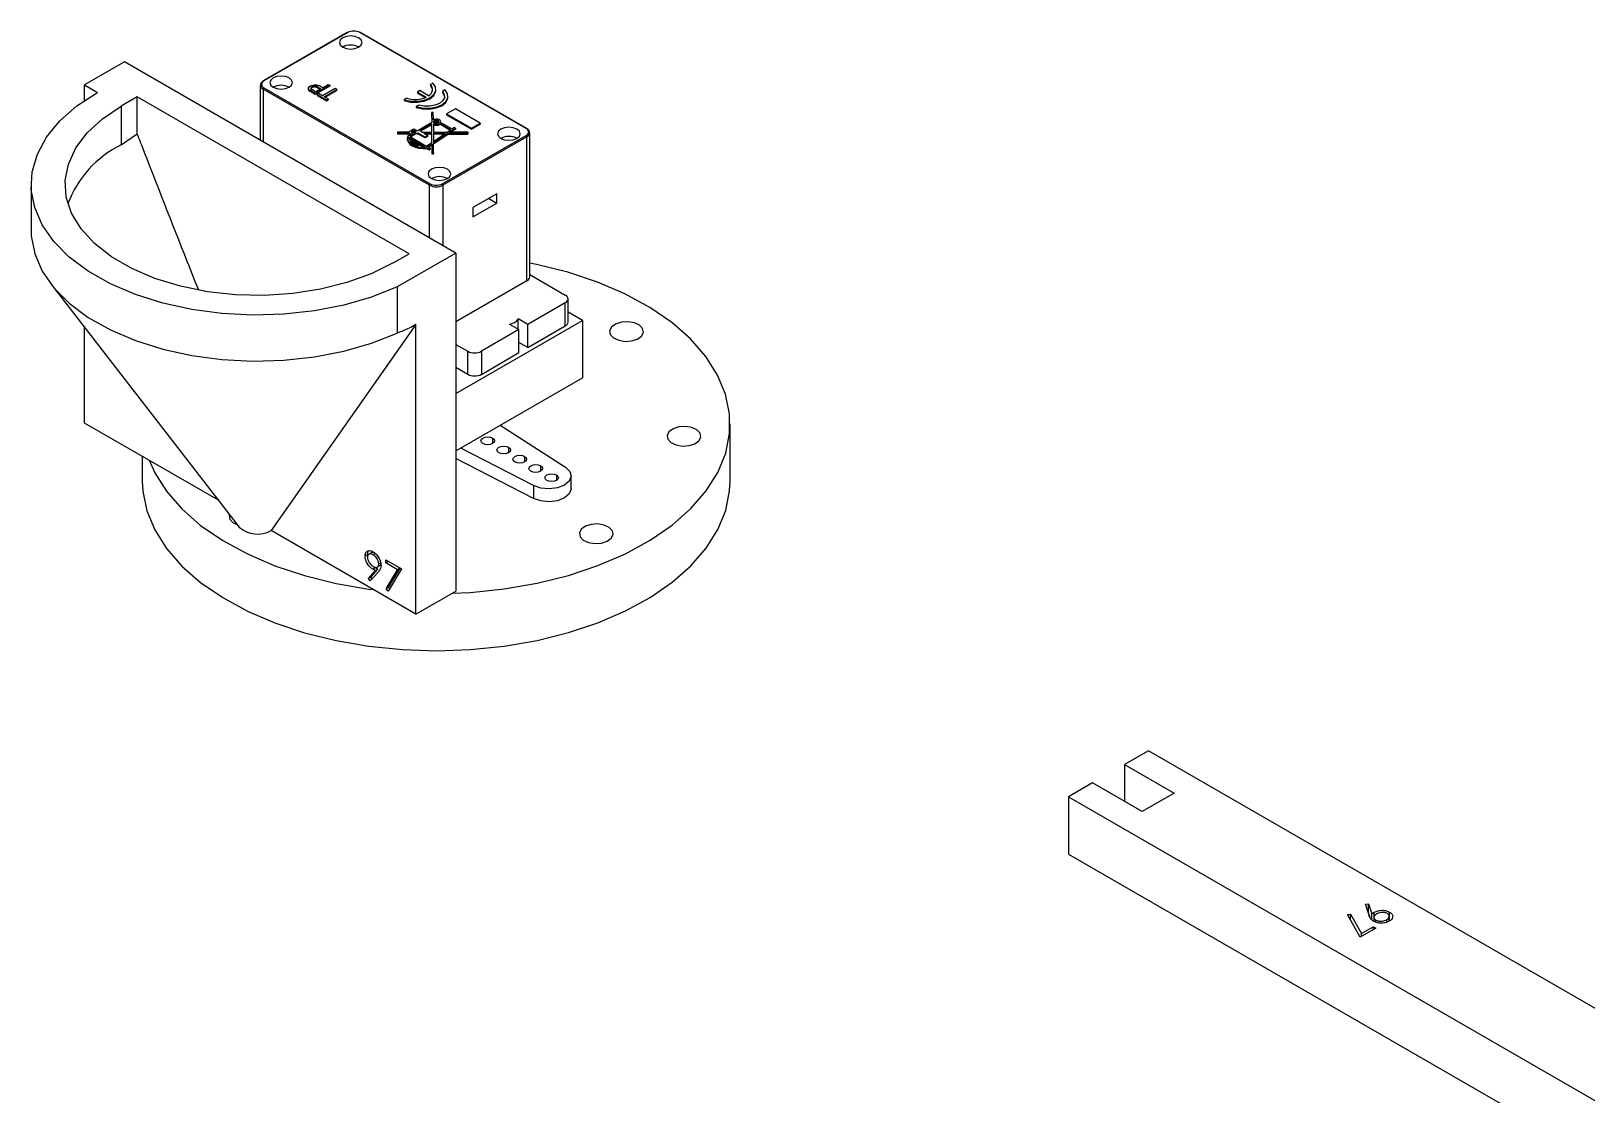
# Model space of a CAD drawing. Header units: millimetres. Extents: x 36 to 151, y 48 to 186.
# Drawn here: x 87.94 to 115.47, y 166.86 to 185.69 of the extents above; entities that cross this region are included whole.
import ezdxf

# ---------------------------------------------------------------- set-up
doc = ezdxf.new("R2010")
doc.units = ezdxf.units.MM

msp = doc.modelspace()

# ---------------------------------------------------------------- linework, layer by layer
at = {"color": 7, "linetype": 'Continuous', "lineweight": 25}
for p, q in [((93.539, 185.665), (92.054, 184.808)), ((93.549, 185.664), (92.064, 184.807)), ((96.703, 183.966), (93.761, 185.664)), ((96.713, 183.967), (93.771, 185.665)), ((89.597, 185.144), (88.889, 184.736)), ((95.46, 181.759), (89.597, 185.144)), ((88.889, 184.736), (89.116, 184.605)), ((88.889, 184.463), (88.889, 184.736)), ((92, 184.729), (92, 183.757)), ((93.227, 184.731), (92.973, 184.585)), ((93.098, 184.688), (93.045, 184.719)), ((93.098, 184.688), (93.201, 184.747)), ((93.201, 184.747), (93.227, 184.731)), ((93.227, 184.731), (93.227, 184.715)), ((95.055, 184.77), (95.011, 184.745)), ((95.011, 184.745), (95.011, 184.728)), ((89.823, 184.524), (89.54, 184.36)), ((94.631, 181.748), (89.823, 184.524)), ((89.823, 183.872), (89.823, 184.524)), ((94.992, 182.962), (92.05, 184.66)), ((92.05, 184.66), (92.05, 183.728)), ((92.064, 184.684), (95.006, 182.986)), ((92.853, 184.672), (92.853, 184.666)), ((92.859, 184.656), (92.859, 184.64)), ((92.973, 184.585), (92.894, 184.63)), ((92.894, 184.63), (92.894, 184.613)), ((92.973, 184.568), (92.894, 184.613)), ((92.916, 184.688), (92.916, 184.704)), ((92.976, 184.617), (92.921, 184.649)), ((93.227, 184.715), (92.973, 184.568)), ((92.973, 184.585), (92.973, 184.568)), ((93.069, 184.67), (92.976, 184.617)), ((93.032, 184.585), (93.003, 184.567)), ((93.003, 184.567), (93.168, 184.472)), ((93.003, 184.567), (93.003, 184.551)), ((93.003, 184.551), (93.168, 184.456)), ((93.013, 184.702), (93.069, 184.67)), ((93.013, 184.686), (93.013, 184.702)), ((93.013, 184.686), (93.055, 184.662)), ((93.102, 184.544), (93.032, 184.585)), ((93.327, 184.674), (93.102, 184.544)), ((93.128, 184.529), (93.353, 184.659)), ((93.198, 184.489), (93.128, 184.529)), ((93.142, 184.521), (93.353, 184.643)), ((93.168, 184.472), (93.198, 184.489)), ((93.168, 184.456), (93.198, 184.473)), ((93.168, 184.472), (93.168, 184.456)), ((93.198, 184.489), (93.198, 184.473)), ((93.353, 184.659), (93.327, 184.674)), ((93.353, 184.659), (93.353, 184.643)), ((94.59, 184.502), (94.546, 184.476)), ((94.546, 184.476), (94.546, 184.46)), ((94.823, 184.636), (94.779, 184.611)), ((94.779, 184.611), (94.933, 184.521)), ((94.779, 184.611), (94.779, 184.594)), ((94.779, 184.594), (94.917, 184.514)), ((94.977, 184.547), (94.823, 184.636)), ((95.108, 184.644), (95.108, 184.661)), ((95.268, 184.648), (95.224, 184.622)), ((95.224, 184.622), (95.224, 184.606)), ((95.32, 184.522), (95.32, 184.538)), ((89.54, 184.36), (89.54, 183.675)), ((94.802, 184.379), (94.758, 184.354)), ((94.758, 184.354), (94.758, 184.337)), ((95.031, 184.251), (95.032, 184.071)), ((95.061, 184.251), (95.031, 184.251)), ((95.031, 184.251), (95.031, 184.234)), ((95.031, 184.234), (95.032, 184.071)), ((95.062, 184.12), (95.061, 184.251)), ((95.451, 184.313), (95.296, 184.223)), ((95.296, 184.223), (95.734, 183.97)), ((95.296, 184.223), (95.296, 184.207)), ((95.296, 184.207), (95.734, 183.954)), ((95.89, 184.06), (95.451, 184.313)), ((94.429, 183.903), (94.428, 183.886)), ((94.627, 183.903), (94.429, 183.903)), ((94.716, 183.954), (94.627, 183.903)), ((94.716, 183.929), (94.669, 183.902)), ((94.669, 183.902), (94.74, 183.902)), ((94.716, 183.913), (94.698, 183.902)), ((94.773, 183.921), (94.716, 183.954)), ((94.751, 183.909), (94.716, 183.929)), ((94.716, 183.913), (94.716, 183.929)), ((94.735, 183.902), (94.716, 183.913)), ((94.74, 183.902), (94.751, 183.909)), ((95.032, 184.071), (94.773, 183.921)), ((95.032, 184.047), (94.822, 183.925)), ((94.822, 183.925), (94.863, 183.902)), ((95.032, 184.03), (94.836, 183.917)), ((94.863, 183.902), (95.034, 183.901)), ((95.034, 183.901), (95.032, 184.047)), ((95.032, 184.03), (95.032, 184.047)), ((95.033, 183.901), (95.032, 184.03)), ((95.062, 184.048), (95.064, 183.901)), ((95.064, 183.901), (95.304, 183.901)), ((95.092, 184.084), (95.092, 184.068)), ((95.132, 184.068), (95.132, 184.084)), ((95.368, 183.945), (95.175, 184.056)), ((95.175, 184.04), (95.175, 184.056)), ((95.355, 183.936), (95.175, 184.04)), ((95.388, 183.958), (95.189, 184.072)), ((95.192, 184.071), (95.192, 184.084)), ((95.304, 183.901), (95.368, 183.945)), ((95.343, 183.901), (95.409, 183.946)), ((95.669, 183.9), (95.343, 183.901)), ((95.367, 183.9), (95.409, 183.929)), ((95.43, 183.982), (95.388, 183.958)), ((95.409, 183.946), (95.451, 183.97)), ((95.409, 183.929), (95.451, 183.954)), ((95.409, 183.946), (95.409, 183.929)), ((95.451, 183.97), (95.43, 183.982)), ((95.451, 183.97), (95.451, 183.954)), ((95.669, 183.882), (95.669, 183.9)), ((95.669, 183.9), (95.669, 183.883)), ((95.734, 183.97), (95.89, 184.06)), ((95.734, 183.954), (95.89, 184.044)), ((95.734, 183.97), (95.734, 183.954)), ((95.89, 184.06), (95.89, 184.044)), ((96.767, 183.892), (96.767, 183.888)), ((89.54, 183.675), (89.823, 183.872)), ((94.428, 183.886), (94.637, 183.885)), ((94.428, 183.886), (94.428, 183.869)), ((94.428, 183.869), (94.637, 183.869)), ((94.6, 183.799), (94.6, 183.782)), ((94.674, 183.864), (94.603, 183.823)), ((94.915, 183.643), (94.63, 183.807)), ((94.63, 183.791), (94.63, 183.807)), ((94.887, 183.643), (94.63, 183.791)), ((94.634, 183.773), (94.855, 183.645)), ((94.637, 183.885), (94.674, 183.864)), ((94.637, 183.885), (94.637, 183.869)), ((94.637, 183.869), (94.659, 183.856)), ((94.752, 183.885), (94.645, 183.823)), ((94.645, 183.823), (94.94, 183.653)), ((94.795, 183.655), (94.651, 183.738)), ((94.752, 183.869), (94.659, 183.815)), ((94.71, 183.885), (94.679, 183.885)), ((94.679, 183.885), (94.695, 183.876)), ((94.695, 183.876), (94.71, 183.885)), ((94.752, 183.885), (94.793, 183.885)), ((94.752, 183.869), (94.752, 183.885)), ((94.793, 183.868), (94.752, 183.869)), ((94.914, 183.815), (94.793, 183.885)), ((94.793, 183.885), (94.793, 183.868)), ((94.914, 183.799), (94.793, 183.868)), ((95.034, 183.884), (94.893, 183.884)), ((94.893, 183.884), (94.964, 183.844)), ((94.964, 183.844), (94.914, 183.815)), ((94.964, 183.827), (94.914, 183.799)), ((94.914, 183.799), (94.914, 183.815)), ((95.034, 183.868), (94.921, 183.868)), ((94.94, 183.653), (95.035, 183.717)), ((94.942, 183.627), (94.985, 183.603)), ((94.942, 183.627), (94.942, 183.611)), ((94.962, 183.64), (95.035, 183.691)), ((95.006, 183.615), (94.962, 183.64)), ((94.964, 183.827), (94.964, 183.844)), ((94.975, 183.633), (95.035, 183.674)), ((95.035, 183.717), (95.034, 183.884)), ((95.034, 183.868), (95.034, 183.884)), ((95.035, 183.717), (95.034, 183.868)), ((95.035, 183.691), (95.037, 183.535)), ((95.035, 183.691), (95.035, 183.674)), ((95.035, 183.674), (95.037, 183.518)), ((95.278, 183.883), (95.064, 183.884)), ((95.064, 183.884), (95.065, 183.738)), ((95.255, 183.867), (95.064, 183.868)), ((95.065, 183.711), (95.318, 183.883)), ((95.065, 183.738), (95.278, 183.883)), ((95.065, 183.695), (95.318, 183.867)), ((95.067, 183.535), (95.065, 183.711)), ((95.218, 182.986), (96.703, 183.844)), ((96.717, 183.819), (95.232, 182.962)), ((95.318, 183.883), (95.669, 183.882)), ((95.318, 183.883), (95.318, 183.867)), ((95.318, 183.867), (95.669, 183.866)), ((95.669, 183.866), (95.669, 183.883)), ((95.669, 183.882), (95.669, 183.866)), ((96.717, 181.271), (96.717, 183.819)), ((96.767, 181.341), (96.767, 183.888)), ((94.942, 183.611), (94.985, 183.586)), ((94.985, 183.603), (95.006, 183.615)), ((94.985, 183.603), (94.985, 183.586)), ((94.985, 183.586), (95.006, 183.599)), ((95.006, 183.615), (95.006, 183.599)), ((95.037, 183.535), (95.067, 183.535)), ((95.037, 183.535), (95.037, 183.518)), ((95.037, 183.518), (95.067, 183.518)), ((95.067, 183.535), (95.067, 183.518)), ((87.944, 182.973), (87.944, 182.156)), ((94.992, 182.03), (94.992, 182.962)), ((95.232, 182.962), (95.232, 181.891)), ((96.187, 182.811), (95.763, 182.566)), ((96.187, 182.647), (96.187, 182.811)), ((95.763, 182.402), (96.187, 182.647)), ((95.763, 182.566), (95.763, 182.402)), ((96.045, 182.729), (96.187, 182.647)), ((94.348, 181.585), (94.631, 181.748)), ((95.46, 181.759), (94.424, 181.161)), ((95.46, 181.759), (95.46, 175.775)), ((88.293, 181.214), (91.626, 176.909)), ((94.424, 181.161), (94.424, 180.344)), ((96.717, 181.271), (95.46, 180.546)), ((96.767, 181.382), (97.396, 181.018)), ((97.396, 180.88), (96.731, 180.496)), ((97.396, 180.471), (97.396, 180.88)), ((97.446, 180.541), (97.446, 180.949)), ((96.731, 180.496), (96.562, 180.594)), ((96.562, 180.414), (96.562, 180.594)), ((97.7, 180.565), (97.446, 180.712)), ((88.889, 178.752), (88.889, 180.443)), ((94.753, 180.496), (92.19, 176.849)), ((94.753, 175.367), (94.753, 180.496)), ((95.46, 179.272), (97.7, 180.565)), ((96.576, 180.406), (95.911, 180.022)), ((96.406, 180.504), (96.576, 180.406)), ((96.576, 179.998), (96.576, 180.406)), ((96.731, 180.088), (96.731, 180.496)), ((96.731, 180.088), (97.396, 180.471)), ((97.7, 180.565), (97.7, 179.553)), ((95.46, 180.144), (95.671, 180.022)), ((96.731, 180.088), (96.576, 180.177)), ((95.671, 179.614), (95.671, 180.022)), ((95.911, 180.022), (95.911, 179.614)), ((95.911, 179.614), (96.576, 179.998)), ((95.671, 179.614), (95.46, 179.735)), ((95.46, 178.26), (97.7, 179.553)), ((91.258, 177.385), (88.889, 178.752)), ((96.246, 178.713), (97.397, 177.972)), ((100.312, 177.724), (100.312, 178.736)), ((96.109, 178.487), (96.109, 178.389)), ((89.912, 178.162), (89.912, 177.724)), ((96.832, 177.417), (95.46, 178.127)), ((96.832, 177.646), (95.548, 178.31)), ((96.392, 178.324), (96.392, 178.226)), ((96.675, 178.161), (96.675, 178.063)), ((96.958, 177.997), (96.958, 177.899)), ((96.832, 177.646), (96.832, 177.417)), ((97.24, 177.834), (97.24, 177.736)), ((97.499, 177.589), (97.499, 177.818)), ((92.19, 176.849), (92.19, 176.847)), ((94.753, 175.367), (92.19, 176.847)), ((93.896, 176.421), (93.91, 176.483)), ((93.896, 176.421), (93.854, 176.397)), ((93.966, 176.457), (93.913, 176.426)), ((94.034, 176.188), (93.991, 176.164)), ((94.037, 176.445), (93.995, 176.421)), ((94.034, 176.188), (94.008, 176.209)), ((94.064, 176.199), (94.117, 176.23)), ((94.138, 176.284), (94.096, 176.26)), ((94.222, 176.329), (94.499, 176.17)), ((94.222, 176.276), (94.222, 176.329)), ((94.265, 176.301), (94.222, 176.276)), ((94.43, 176.156), (94.222, 176.276)), ((94.265, 176.301), (94.265, 176.305)), ((94.473, 176.181), (94.265, 176.301)), ((93.914, 176.002), (94.039, 176.14)), ((93.956, 176.026), (93.914, 176.002)), ((93.946, 175.957), (93.914, 176.002)), ((94.084, 176.111), (93.946, 175.957)), ((93.956, 176.026), (94.081, 176.165)), ((93.979, 175.994), (93.956, 176.026)), ((94.081, 176.165), (94.039, 176.14)), ((94.228, 175.817), (94.43, 176.156)), ((94.499, 176.17), (94.263, 175.774)), ((94.27, 175.841), (94.473, 176.181)), ((94.473, 176.181), (94.43, 176.156)), ((94.27, 175.841), (94.228, 175.817)), ((94.263, 175.774), (94.228, 175.817)), ((94.289, 175.818), (94.27, 175.841)), ((94.753, 175.367), (95.46, 175.775)), ((107.716, 172.952), (107.292, 172.707)), ((134.048, 157.751), (107.716, 172.952)), ((107.292, 172.707), (108.169, 172.201)), ((107.292, 172.707), (107.292, 172.054)), ((106.727, 172.381), (106.302, 172.136)), ((107.603, 171.874), (106.727, 172.381)), ((106.302, 172.136), (106.302, 171.123)), ((106.302, 172.136), (132.634, 156.935)), ((108.169, 172.201), (107.603, 171.874)), ((106.302, 171.123), (132.634, 155.922)), ((111.554, 170.235), (111.609, 170.241)), ((111.618, 170.038), (111.554, 170.235)), ((111.609, 170.241), (111.666, 170.063)), ((111.609, 170.077), (111.609, 170.241)), ((111.238, 170.052), (111.292, 170.061)), ((111.462, 169.65), (111.238, 170.052)), ((111.292, 170.061), (111.484, 169.716)), ((111.292, 169.955), (111.292, 170.061)), ((111.606, 170.077), (111.609, 170.077)), ((111.609, 170.077), (111.633, 170.003)), ((111.666, 169.958), (111.666, 170.063)), ((111.705, 170.005), (111.705, 169.93)), ((111.71, 170.018), (111.71, 170.092)), ((111.741, 169.915), (111.741, 169.954)), ((111.931, 169.917), (111.931, 169.961)), ((111.977, 169.934), (111.977, 170.023)), ((111.981, 169.932), (111.981, 170.095)), ((111.738, 169.809), (111.462, 169.65)), ((111.484, 169.716), (111.692, 169.836)), ((111.484, 169.663), (111.484, 169.716)), ((111.692, 169.836), (111.738, 169.809)), ((111.692, 169.783), (111.692, 169.836))]:
    msp.add_line(p, q, dxfattribs=at)
at = {"color": 7, "linetype": 'Continuous', "lineweight": 25, "flags": 128}
for points in [[(93.74, 185.57), (93.675, 185.595), (93.599, 185.604), (93.522, 185.595), (93.457, 185.57), (93.414, 185.533), (93.399, 185.489), (93.414, 185.444), (93.457, 185.407), (93.522, 185.382), (93.599, 185.373), (93.675, 185.382), (93.74, 185.407), (93.784, 185.444), (93.799, 185.489), (93.784, 185.533), (93.74, 185.57)], [(92.51, 184.86), (92.445, 184.885), (92.368, 184.894), (92.292, 184.885), (92.227, 184.86), (92.184, 184.823), (92.168, 184.778), (92.184, 184.734), (92.227, 184.697), (92.292, 184.672), (92.368, 184.663), (92.445, 184.672), (92.51, 184.697), (92.553, 184.734), (92.568, 184.778), (92.553, 184.823), (92.51, 184.86)], [(94.546, 184.476), (94.66, 184.451), (94.782, 184.448), (94.899, 184.468), (94.999, 184.509), (95.07, 184.566), (95.105, 184.634), (95.1, 184.704), (95.055, 184.77)], [(94.424, 181.161), (93.97, 180.982), (93.478, 180.84), (92.957, 180.739), (92.418, 180.68), (91.869, 180.664), (91.321, 180.692), (90.786, 180.762), (90.272, 180.875), (89.79, 181.027), (89.348, 181.216), (88.955, 181.438), (88.619, 181.689), (88.346, 181.964), (88.14, 182.258), (88.007, 182.566), (87.947, 182.881), (87.963, 183.198), (88.055, 183.511), (88.219, 183.814), (88.454, 184.101), (88.755, 184.366), (89.116, 184.605)], [(94.546, 184.46), (94.66, 184.434), (94.782, 184.431), (94.899, 184.452), (94.999, 184.493), (95.07, 184.55), (95.105, 184.618), (95.108, 184.644)], [(94.758, 184.354), (94.872, 184.328), (94.994, 184.325), (95.112, 184.345), (95.211, 184.386), (95.282, 184.444), (95.317, 184.512), (95.312, 184.582), (95.268, 184.648)], [(94.758, 184.337), (94.872, 184.312), (94.994, 184.309), (95.112, 184.329), (95.211, 184.37), (95.282, 184.428), (95.317, 184.495), (95.32, 184.522)], [(95.224, 184.622), (95.255, 184.568), (95.256, 184.511), (95.226, 184.457), (95.169, 184.411), (95.089, 184.378), (94.995, 184.36), (94.896, 184.361), (94.802, 184.379)], [(95.224, 184.606), (95.255, 184.552), (95.259, 184.53)], [(94.348, 181.585), (93.963, 181.393), (93.533, 181.237), (93.067, 181.12), (92.576, 181.044), (92.071, 181.011), (91.563, 181.022), (91.064, 181.077), (90.585, 181.174), (90.135, 181.311), (89.726, 181.485), (89.367, 181.692), (89.065, 181.928), (88.828, 182.188), (88.66, 182.465), (88.566, 182.753), (88.547, 183.046), (88.603, 183.337), (88.735, 183.621), (88.938, 183.89), (89.209, 184.138), (89.54, 184.36)], [(95.189, 184.072), (95.192, 184.087), (95.187, 184.101), (95.174, 184.113), (95.156, 184.123), (95.133, 184.129), (95.108, 184.131), (95.083, 184.128), (95.062, 184.12)], [(95.077, 184.064), (95.093, 184.058), (95.112, 184.056), (95.131, 184.058), (95.147, 184.064), (95.158, 184.073), (95.162, 184.084), (95.158, 184.095), (95.147, 184.105), (95.131, 184.111), (95.112, 184.113), (95.093, 184.111), (95.077, 184.105), (95.066, 184.095), (95.062, 184.084), (95.066, 184.073), (95.077, 184.064)], [(95.16, 184.076), (95.158, 184.079), (95.147, 184.088), (95.131, 184.095), (95.112, 184.097), (95.093, 184.095), (95.077, 184.088), (95.066, 184.079), (95.064, 184.076)], [(95.098, 184.076), (95.094, 184.08), (95.092, 184.084), (95.094, 184.089), (95.098, 184.093), (95.104, 184.095), (95.112, 184.096), (95.12, 184.095), (95.126, 184.093), (95.13, 184.089), (95.132, 184.084), (95.13, 184.08), (95.126, 184.076), (95.12, 184.074), (95.112, 184.073), (95.104, 184.074), (95.098, 184.076)], [(95.098, 184.06), (95.094, 184.064), (95.092, 184.068)], [(95.132, 184.068), (95.13, 184.064), (95.126, 184.06), (95.12, 184.057), (95.112, 184.057), (95.104, 184.057), (95.098, 184.06)], [(96.54, 183.954), (96.475, 183.979), (96.399, 183.988), (96.322, 183.979), (96.258, 183.954), (96.214, 183.916), (96.199, 183.872), (96.214, 183.828), (96.258, 183.79), (96.322, 183.765), (96.399, 183.757), (96.475, 183.765), (96.54, 183.79), (96.584, 183.828), (96.599, 183.872), (96.584, 183.916), (96.54, 183.954)], [(94.6, 183.782), (94.601, 183.767), (94.615, 183.728), (94.645, 183.691), (94.688, 183.66), (94.742, 183.635), (94.805, 183.618), (94.873, 183.61), (94.942, 183.611)], [(94.603, 183.823), (94.601, 183.783), (94.615, 183.744), (94.645, 183.708), (94.688, 183.676), (94.742, 183.651), (94.805, 183.634), (94.873, 183.626), (94.942, 183.627)], [(95.31, 183.244), (95.245, 183.269), (95.169, 183.277), (95.092, 183.269), (95.027, 183.244), (94.984, 183.206), (94.969, 183.162), (94.984, 183.118), (95.027, 183.08), (95.092, 183.055), (95.169, 183.046), (95.245, 183.055), (95.31, 183.08), (95.353, 183.118), (95.369, 183.162), (95.353, 183.206), (95.31, 183.244)], [(87.944, 182.156), (87.947, 182.065), (88.007, 181.749), (88.14, 181.442), (88.346, 181.147), (88.619, 180.872), (88.955, 180.621), (89.348, 180.399), (89.79, 180.211), (90.272, 180.058), (90.786, 179.946), (91.321, 179.875), (91.869, 179.847), (92.418, 179.863), (92.957, 179.922), (93.478, 180.023), (93.97, 180.165), (94.424, 180.344)], [(95.397, 175.739), (95.721, 175.755), (96.317, 175.816), (96.896, 175.916), (97.451, 176.055), (97.974, 176.23), (98.459, 176.439), (98.898, 176.679), (99.287, 176.946), (99.618, 177.238), (99.889, 177.55), (100.095, 177.878), (100.234, 178.218), (100.304, 178.565), (100.303, 178.914), (100.232, 179.261), (100.092, 179.6), (99.884, 179.928), (99.612, 180.24), (99.28, 180.531), (98.89, 180.799), (98.45, 181.038), (97.965, 181.246), (97.441, 181.42), (96.885, 181.558), (96.767, 181.582)], [(98.286, 180.504), (98.213, 180.451), (98.181, 180.386), (98.193, 180.319), (98.25, 180.26), (98.341, 180.217), (98.454, 180.198), (98.57, 180.206), (98.673, 180.238), (98.746, 180.291), (98.778, 180.356), (98.765, 180.423), (98.709, 180.482), (98.618, 180.525), (98.505, 180.544), (98.389, 180.536), (98.286, 180.504)], [(99.303, 178.65), (99.229, 178.597), (99.197, 178.532), (99.21, 178.465), (99.266, 178.406), (99.357, 178.364), (99.47, 178.345), (99.586, 178.352), (99.689, 178.385), (99.762, 178.438), (99.795, 178.503), (99.782, 178.57), (99.725, 178.629), (99.634, 178.671), (99.521, 178.69), (99.405, 178.683), (99.303, 178.65)], [(96.109, 178.487), (96.135, 178.465), (96.144, 178.438), (96.135, 178.412), (96.109, 178.389), (96.07, 178.374), (96.024, 178.369), (95.978, 178.374), (95.939, 178.389), (95.913, 178.412), (95.904, 178.438), (95.913, 178.465), (95.939, 178.487), (95.978, 178.502), (96.024, 178.507), (96.07, 178.502), (96.109, 178.487)], [(96.392, 178.324), (96.418, 178.301), (96.427, 178.275), (96.418, 178.248), (96.392, 178.226), (96.353, 178.211), (96.307, 178.206), (96.261, 178.211), (96.222, 178.226), (96.196, 178.248), (96.187, 178.275), (96.196, 178.301), (96.222, 178.324), (96.261, 178.339), (96.307, 178.344), (96.353, 178.339), (96.392, 178.324)], [(96.675, 178.161), (96.701, 178.138), (96.71, 178.112), (96.701, 178.085), (96.675, 178.063), (96.636, 178.048), (96.59, 178.042), (96.544, 178.048), (96.505, 178.063), (96.479, 178.085), (96.47, 178.112), (96.479, 178.138), (96.505, 178.161), (96.544, 178.176), (96.59, 178.181), (96.636, 178.176), (96.675, 178.161)], [(90.033, 178.092), (90.132, 177.872), (90.34, 177.544), (90.612, 177.232), (90.944, 176.941), (91.334, 176.674), (91.774, 176.434), (92.259, 176.226), (92.783, 176.052), (93.339, 175.914), (93.918, 175.814), (93.996, 175.804)], [(96.958, 177.997), (96.984, 177.975), (96.993, 177.948), (96.984, 177.922), (96.958, 177.899), (96.919, 177.884), (96.873, 177.879), (96.827, 177.884), (96.788, 177.899), (96.762, 177.922), (96.753, 177.948), (96.762, 177.975), (96.788, 177.997), (96.827, 178.012), (96.873, 178.018), (96.919, 178.012), (96.958, 177.997)], [(97.397, 177.972), (97.474, 177.897), (97.499, 177.811), (97.466, 177.726), (97.382, 177.654), (97.257, 177.606), (97.11, 177.587), (96.961, 177.601), (96.832, 177.646)], [(97.24, 177.834), (97.266, 177.812), (97.276, 177.785), (97.266, 177.759), (97.24, 177.736), (97.201, 177.721), (97.156, 177.716), (97.11, 177.721), (97.071, 177.736), (97.045, 177.759), (97.036, 177.785), (97.045, 177.812), (97.071, 177.834), (97.11, 177.849), (97.156, 177.854), (97.201, 177.849), (97.24, 177.834)], [(89.912, 177.724), (89.921, 177.546), (89.992, 177.199), (90.132, 176.859), (90.34, 176.531), (90.612, 176.22), (90.944, 175.928), (91.334, 175.661), (91.774, 175.422), (92.259, 175.214), (92.783, 175.039), (93.339, 174.902), (93.918, 174.802), (94.514, 174.742), (95.118, 174.722), (95.721, 174.742), (96.317, 174.803), (96.896, 174.904), (97.451, 175.043), (97.974, 175.217), (98.459, 175.426), (98.898, 175.666), (99.287, 175.934), (99.618, 176.226), (99.889, 176.538), (100.095, 176.866), (100.234, 177.206), (100.304, 177.552), (100.312, 177.724)], [(97.499, 177.589), (97.499, 177.583), (97.466, 177.498), (97.382, 177.426), (97.257, 177.377), (97.11, 177.358), (96.961, 177.372), (96.832, 177.417)], [(91.451, 177.136), (91.446, 177.116), (91.459, 177.049), (91.515, 176.99), (91.594, 176.952)], [(97.751, 176.925), (97.678, 176.872), (97.645, 176.807), (97.658, 176.74), (97.714, 176.681), (97.806, 176.638), (97.918, 176.62), (98.035, 176.627), (98.137, 176.66), (98.21, 176.712), (98.243, 176.777), (98.23, 176.844), (98.174, 176.904), (98.082, 176.946), (97.97, 176.965), (97.854, 176.957), (97.751, 176.925)]]:
    msp.add_lwpolyline(points, dxfattribs=at)
at = {"color": 7, "linetype": 'Continuous', "lineweight": 25}
for centre, radius, start, end in [((93.543, 185.656), 0.0101, 54.3818, 114.314), ((93.655, 185.459), 0.231, 62.6097, 117.3903), ((93.767, 185.656), 0.0101, 65.686, 125.6182), ((93.599, 185.134), 0.307, 62.61, 117.3846), ((92.086, 184.738), 0.0855, 185.6948, 245.6253), ((92.088, 184.746), 0.0655, 110.7834, 249.2166), ((92.059, 184.799), 0.0101, 54.3838, 114.291), ((92.368, 184.424), 0.307, 62.61, 117.3846), ((94.921, 184.658), 0.125, 296.9057, 43.5904), ((94.923, 184.64), 0.125, 5.6296, 44.9765), ((92.081, 184.659), 0.0307, 122.6055, 177.3945), ((94.735, 184.98), 0.5, 253.1786, 293.3777), ((95.111, 184.159), 0.121, 246.126, 301.8522), ((95.111, 184.143), 0.121, 246.126, 301.8522), ((96.709, 183.958), 0.0101, 65.7089, 125.6162), ((96.68, 183.905), 0.0655, 290.7834, 69.2166), ((90.346, 181.999), 1.86, 115.6779, 160.1725), ((94.721, 183.799), 0.0915, 174.5642, 196.4637), ((94.841, 183.901), 0.25, 220.5469, 259.4585), ((94.9, 184.108), 0.465, 264.4632, 271.8515), ((96.399, 183.518), 0.307, 62.61, 117.3846), ((96.686, 183.818), 0.0307, 2.6055, 57.3945), ((96.682, 183.897), 0.0855, 294.3747, 354.3052), ((95.169, 182.807), 0.307, 62.61, 117.3846), ((95.022, 182.96), 0.0307, 122.6055, 177.3945), ((95.112, 183.194), 0.261, 242.6097, 297.3903), ((95.112, 183.191), 0.231, 242.6097, 297.3903), ((95.201, 182.96), 0.0307, 2.6055, 57.3945), ((96.682, 181.349), 0.0855, 294.3747, 354.3052), ((97.37, 180.949), 0.0742, 290.7834, 69.2166), ((96.394, 180.704), 0.201, 273.4335, 326.5611), ((97.361, 180.549), 0.0855, 294.3747, 354.3052), ((95.791, 180.254), 0.261, 242.6097, 297.3903), ((95.791, 179.846), 0.261, 242.6097, 297.3903), ((91.95, 177.27), 0.484, 228.1069, 299.7324)]:
    msp.add_arc(centre, radius, start, end, dxfattribs=at)
for points, knots in [([(92.054, 184.808), (92.043, 184.8), (92.018, 184.783), (92, 184.752), (92.002, 184.732), (92.003, 184.725)], [0, 0, 0, 0, 0.386174, 0.786782, 1, 1, 1, 1]), ([(92.859, 184.656), (92.855, 184.662), (92.849, 184.675), (92.858, 184.698), (92.877, 184.711), (92.888, 184.719)], [0, 0, 0, 0, 0.279584, 0.560032, 1, 1, 1, 1]), ([(92.888, 184.719), (92.901, 184.725), (92.926, 184.738), (92.975, 184.744), (93.016, 184.734), (93.035, 184.724), (93.045, 184.719)], [0, 0, 0, 0, 0.280511, 0.559034, 0.778919, 1, 1, 1, 1]), ([(93.013, 184.702), (93.006, 184.707), (92.99, 184.715), (92.96, 184.719), (92.934, 184.714), (92.922, 184.707), (92.916, 184.704)], [0, 0, 0, 0, 0.281137, 0.559084, 0.778948, 1, 1, 1, 1]), ([(92.859, 184.64), (92.855, 184.646), (92.849, 184.655), (92.853, 184.663), (92.854, 184.665)], [0, 0, 0, 0, 0.73321, 1, 1, 1, 1]), ([(92.894, 184.63), (92.887, 184.634), (92.873, 184.642), (92.863, 184.652), (92.859, 184.656)], [0, 0, 0, 0, 0.560429, 1, 1, 1, 1]), ([(92.894, 184.613), (92.887, 184.618), (92.873, 184.626), (92.863, 184.636), (92.859, 184.64)], [0, 0, 0, 0, 0.560429, 1, 1, 1, 1]), ([(92.916, 184.704), (92.909, 184.7), (92.896, 184.69), (92.889, 184.672), (92.904, 184.659), (92.916, 184.652), (92.921, 184.649)], [0, 0, 0, 0, 0.280434, 0.559014, 0.778475, 1, 1, 1, 1]), ([(92.916, 184.688), (92.909, 184.683), (92.896, 184.675), (92.895, 184.664), (92.894, 184.659)], [0, 0, 0, 0, 0.56551, 1, 1, 1, 1]), ([(93.013, 184.686), (93.006, 184.69), (92.99, 184.698), (92.96, 184.703), (92.934, 184.697), (92.922, 184.691), (92.916, 184.688)], [0, 0, 0, 0, 0.281137, 0.559084, 0.778948, 1, 1, 1, 1]), ([(96.764, 183.892), (96.765, 183.898), (96.765, 183.915), (96.748, 183.943), (96.724, 183.959), (96.713, 183.967)], [0, 0, 0, 0, 0.176003, 0.596103, 1, 1, 1, 1]), ([(90.905, 181.116), (90.839, 181.281), (90.499, 182.131), (90.143, 183.05), (89.849, 183.804), (89.823, 183.872)], [0, 0, 0, 0, 0.179235, 0.926404, 1, 1, 1, 1]), ([(94.753, 180.496), (94.713, 180.473), (94.602, 180.412), (94.493, 180.37), (94.424, 180.344)], [0, 0, 0, 0, 0.3684, 1, 1, 1, 1]), ([(93.854, 176.397), (93.856, 176.419), (93.861, 176.464), (93.901, 176.493), (93.948, 176.496), (93.981, 176.48), (93.997, 176.473)], [0, 0, 0, 0, 0.279538, 0.558851, 0.779452, 1, 1, 1, 1]), ([(94.037, 176.445), (94.023, 176.451), (93.996, 176.464), (93.969, 176.463), (93.961, 176.454), (93.961, 176.454)], [0, 0, 0, 0, 0.495883, 0.991458, 1, 1, 1, 1]), ([(93.997, 176.473), (94.017, 176.458), (94.058, 176.429), (94.104, 176.36), (94.131, 176.291), (94.134, 176.253), (94.136, 176.233)], [0, 0, 0, 0, 0.27973, 0.559163, 0.779612, 1, 1, 1, 1]), ([(93.991, 176.164), (93.971, 176.178), (93.931, 176.206), (93.886, 176.273), (93.858, 176.34), (93.855, 176.378), (93.854, 176.397)], [0, 0, 0, 0, 0.279814, 0.559489, 0.779635, 1, 1, 1, 1]), ([(93.995, 176.421), (93.981, 176.427), (93.953, 176.44), (93.92, 176.433), (93.898, 176.412), (93.895, 176.388), (93.894, 176.376)], [0, 0, 0, 0, 0.280092, 0.560011, 0.780131, 1, 1, 1, 1]), ([(93.894, 176.376), (93.896, 176.358), (93.901, 176.322), (93.932, 176.272), (93.965, 176.235), (93.988, 176.22), (93.999, 176.212)], [0, 0, 0, 0, 0.278472, 0.558424, 0.779098, 1, 1, 1, 1]), ([(94.096, 176.26), (94.094, 176.277), (94.089, 176.312), (94.06, 176.361), (94.028, 176.399), (94.006, 176.414), (93.995, 176.421)], [0, 0, 0, 0, 0.278722, 0.558569, 0.779171, 1, 1, 1, 1]), ([(93.999, 176.212), (94.013, 176.206), (94.04, 176.192), (94.073, 176.2), (94.092, 176.224), (94.095, 176.248), (94.096, 176.26)], [0, 0, 0, 0, 0.2803193, 0.5595299, 0.7797528, 1, 1, 1, 1]), ([(94.081, 176.165), (94.072, 176.169), (94.057, 176.175), (94.041, 176.184), (94.034, 176.188)], [0, 0, 0, 0, 0.559944, 1, 1, 1, 1]), ([(94.136, 176.233), (94.134, 176.215), (94.132, 176.186), (94.117, 176.154), (94.102, 176.131), (94.09, 176.118), (94.084, 176.111)], [0, 0, 0, 0, 0.339295, 0.559425, 0.779695, 1, 1, 1, 1]), ([(94.111, 176.228), (94.113, 176.228), (94.123, 176.23), (94.131, 176.241), (94.133, 176.253), (94.133, 176.254)], [0, 0, 0, 0, 0.117309, 0.914733, 1, 1, 1, 1]), ([(94.039, 176.14), (94.03, 176.144), (94.014, 176.151), (93.998, 176.16), (93.991, 176.164)], [0, 0, 0, 0, 0.559944, 1, 1, 1, 1]), ([(111.71, 170.092), (111.732, 170.103), (111.777, 170.123), (111.857, 170.129), (111.93, 170.12), (111.964, 170.103), (111.981, 170.095)], [0, 0, 0, 0, 0.279814, 0.559489, 0.779635, 1, 1, 1, 1]), ([(111.698, 169.932), (111.684, 169.943), (111.66, 169.96), (111.64, 169.988), (111.627, 170.013), (111.621, 170.03), (111.618, 170.038)], [0, 0, 0, 0, 0.339295, 0.559425, 0.779695, 1, 1, 1, 1]), ([(111.666, 170.063), (111.674, 170.069), (111.688, 170.079), (111.703, 170.088), (111.71, 170.092)], [0, 0, 0, 0, 0.559944, 1, 1, 1, 1]), ([(111.975, 169.933), (111.953, 169.923), (111.907, 169.902), (111.824, 169.896), (111.751, 169.907), (111.716, 169.924), (111.698, 169.932)], [0, 0, 0, 0, 0.27973, 0.559163, 0.779612, 1, 1, 1, 1]), ([(111.749, 170.061), (111.736, 170.053), (111.711, 170.036), (111.701, 170.004), (111.712, 169.975), (111.731, 169.961), (111.741, 169.954)], [0, 0, 0, 0, 0.280319, 0.55953, 0.779753, 1, 1, 1, 1]), ([(111.741, 169.954), (111.757, 169.947), (111.79, 169.933), (111.847, 169.934), (111.896, 169.943), (111.92, 169.955), (111.931, 169.961)], [0, 0, 0, 0, 0.278722, 0.558569, 0.779171, 1, 1, 1, 1]), ([(111.943, 170.07), (111.926, 170.077), (111.893, 170.091), (111.834, 170.09), (111.785, 170.08), (111.761, 170.067), (111.749, 170.061)], [0, 0, 0, 0, 0.278472, 0.558424, 0.779098, 1, 1, 1, 1]), ([(111.931, 169.961), (111.944, 169.97), (111.969, 169.987), (111.98, 170.019), (111.972, 170.049), (111.953, 170.063), (111.943, 170.07)], [0, 0, 0, 0, 0.280092, 0.560011, 0.780131, 1, 1, 1, 1]), ([(111.981, 170.095), (111.999, 170.082), (112.036, 170.055), (112.041, 170.006), (112.02, 169.964), (111.99, 169.943), (111.975, 169.933)], [0, 0, 0, 0, 0.279538, 0.558851, 0.779452, 1, 1, 1, 1])]:
    msp.add_open_spline(points, degree=3, knots=knots, dxfattribs=at)

doc.saveas('drawing.dxf')
